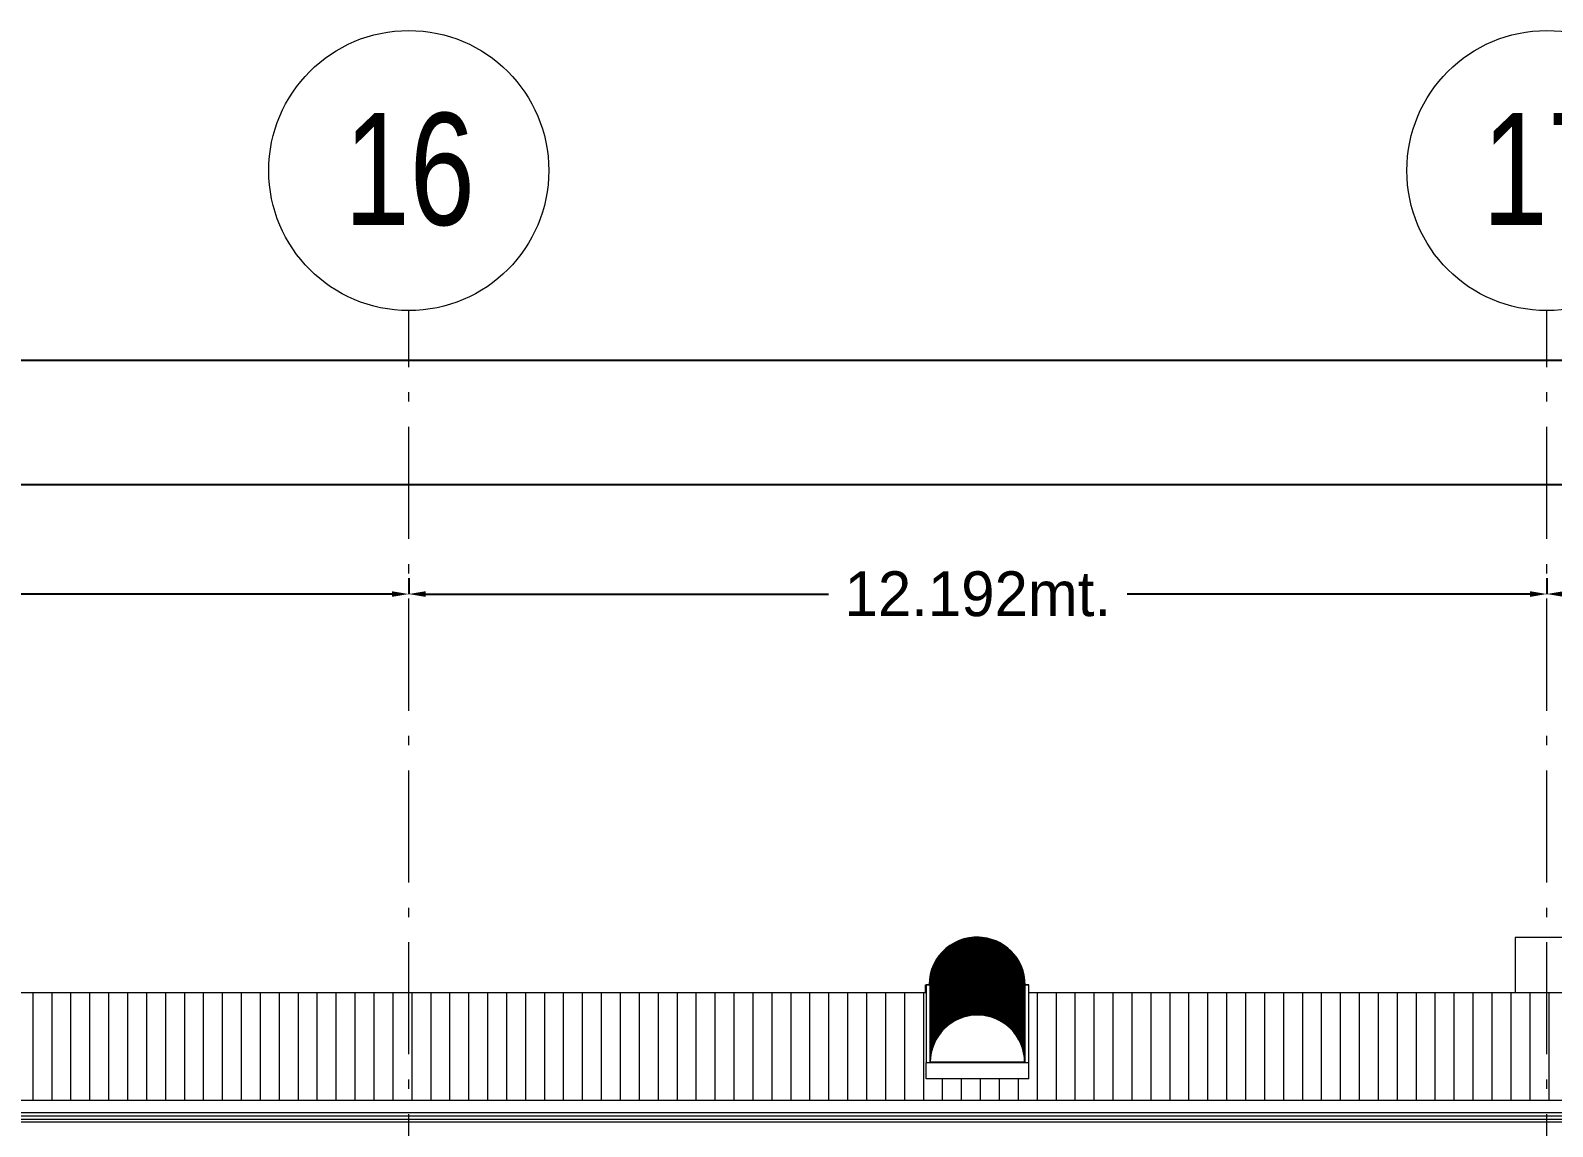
# Model space of a CAD drawing. Header units: metres. Extents: x -199 to 506, y -5 to 23.
# Drawn here: x 472.78 to 489.08, y 10.89 to 22.63 of the extents above; entities that cross this region are included whole.
import ezdxf

# ---------------------------------------------------------------- set-up
doc = ezdxf.new("R2010")
doc.units = ezdxf.units.M
doc.linetypes.add('01_Grid', pattern=[1.74, 1.2, -0.27, 0, -0.27])
for name, color, linetype, lineweight in [('03EJES-1', 1, '01_Grid', 5), ('04NOEJE', 2, 'Continuous', 18), ('04NOEJE-1', 2, 'Continuous', 5), ('06MUREXT', 92, 'Continuous', 9), ('14HATCH-1', 14, 'Continuous', 5), ('26VENT', 144, 'Continuous', 5), ('31COTAS', 1, 'Continuous', 5), ('53BAPS', 1, 'Continuous', 5), ('54ESTRUCTURA', 1, 'Continuous', 9)]:
    doc.layers.add(name, color=color, linetype=linetype, lineweight=lineweight)
doc.styles.add('Arial', font='arial.ttf', dxfattribs={"width": 0.75, "height": 1.2})
doc.dimstyles.get("Standard").update_dxf_attribs({"dimtxt": 0.48, "dimasz": 0.18, "dimexe": 0, "dimexo": 0, "dimgap": 0, "dimtad": 0, "dimtih": 1, "dimtoh": 1, "dimdec": 3, "dimzin": 0, "dimdsep": 46, "dimtxsty": 'Standard', "dimcen": 0.09, "dimadec": 0, "dimazin": 0, "dimtfac": 1, "dimtdec": 4, "dimtofl": 0, "dimtmove": 0, "dimatfit": 3, "dimfxl": 1, "dimtolj": 1, "dimtzin": 0, "dimarcsym": 0})

# ---------------------------------------------------------------- blocks, each defined once
blk = doc.blocks.new('Skylight - Barrel Vault - 27_62x1_10 - Barrel Vault-V69-601rSouthElevEjeF Paint')
at = {"layer": '26VENT'}
for p, q in [((5.535, 12.406), (5.581, 12.406)), ((5.535, 12.317), (5.535, 12.406)), ((6.603, 12.406), (6.635, 12.406))]:
    blk.add_line(p, q, dxfattribs=at)
for major_axis, start_param, end_param in [((0.511, 0), 1.413717, 3.138944), ((0.505, 0), 2.356194, 3.138912), ((0.505, 0), 2.356194, 3.138912)]:
    blk.add_ellipse((6.085, 12.405), major_axis=major_axis, ratio=0.999547, start_param=start_param, end_param=end_param, dxfattribs=at)
blk = doc.blocks.new('Skylight - Barrel Vault - 27_62x1_10 - Barrel Vault-V77-601rSouthElevEjeF Paint')
at = {"layer": '26VENT'}
for p, q in [((66.541, 12.405), (66.502, 12.405)), ((66.502, 12.405), (66.502, 11.574)), ((66.541, 12.404), (66.541, 12.403)), ((66.547, 12.404), (66.547, 11.576)), ((67.557, 11.576), (67.557, 12.404)), ((67.602, 12.405), (67.563, 12.405)), ((67.563, 12.403), (67.563, 12.404)), ((67.602, 11.574), (67.602, 12.405)), ((66.541, 12.392), (66.541, 12.39)), ((66.541, 12.38), (66.541, 12.378)), ((66.541, 12.368), (66.541, 12.366)), ((66.541, 12.355), (66.541, 12.354)), ((66.541, 12.343), (66.541, 12.342)), ((66.541, 12.331), (66.541, 12.33)), ((66.541, 12.319), (66.541, 12.317)), ((66.541, 12.307), (66.541, 12.305)), ((66.541, 12.295), (66.541, 12.293)), ((66.541, 12.283), (66.541, 12.281)), ((66.541, 12.27), (66.541, 12.269)), ((66.541, 12.258), (66.541, 12.257)), ((66.541, 12.246), (66.541, 12.245)), ((66.541, 12.234), (66.541, 12.232)), ((67.563, 12.39), (67.563, 12.392)), ((67.563, 12.378), (67.563, 12.38)), ((67.563, 12.366), (67.563, 12.368)), ((67.563, 12.354), (67.563, 12.355)), ((67.563, 12.342), (67.563, 12.343)), ((67.563, 12.33), (67.563, 12.331)), ((67.563, 12.317), (67.563, 12.319)), ((67.563, 12.305), (67.563, 12.307)), ((67.563, 12.293), (67.563, 12.295)), ((67.563, 12.281), (67.563, 12.283)), ((67.563, 12.269), (67.563, 12.27)), ((67.563, 12.257), (67.563, 12.258)), ((67.563, 12.245), (67.563, 12.246)), ((67.563, 12.232), (67.563, 12.234)), ((66.541, 12.222), (66.541, 12.22)), ((66.541, 12.21), (66.541, 12.208)), ((66.541, 12.197), (66.541, 12.196)), ((66.541, 12.185), (66.541, 12.184)), ((66.541, 12.173), (66.541, 12.172)), ((66.541, 12.161), (66.541, 12.159)), ((66.541, 12.149), (66.541, 12.147)), ((66.541, 12.137), (66.541, 12.135)), ((66.541, 12.124), (66.541, 12.123)), ((66.541, 12.112), (66.541, 12.111)), ((66.541, 12.1), (66.541, 12.099)), ((66.541, 12.088), (66.541, 12.086)), ((66.541, 12.076), (66.541, 12.074)), ((67.563, 12.22), (67.563, 12.222)), ((67.563, 12.208), (67.563, 12.21)), ((67.563, 12.196), (67.563, 12.197)), ((67.563, 12.184), (67.563, 12.185)), ((67.563, 12.172), (67.563, 12.173)), ((67.563, 12.159), (67.563, 12.161)), ((67.563, 12.147), (67.563, 12.149)), ((67.563, 12.135), (67.563, 12.137)), ((67.563, 12.123), (67.563, 12.124)), ((67.563, 12.111), (67.563, 12.112)), ((67.563, 12.099), (67.563, 12.1)), ((67.563, 12.086), (67.563, 12.088)), ((67.563, 12.074), (67.563, 12.076)), ((66.541, 12.064), (66.541, 12.062)), ((66.541, 12.051), (66.541, 12.05)), ((66.541, 12.039), (66.541, 12.038)), ((66.541, 12.027), (66.541, 12.026)), ((66.541, 12.015), (66.541, 12.013)), ((66.541, 12.003), (66.541, 12.001)), ((66.541, 11.991), (66.541, 11.989)), ((66.541, 11.979), (66.541, 11.977)), ((66.541, 11.966), (66.541, 11.965)), ((66.541, 11.954), (66.541, 11.953)), ((66.541, 11.942), (66.541, 11.941)), ((66.541, 11.93), (66.541, 11.928)), ((66.541, 11.918), (66.541, 11.916)), ((66.541, 11.906), (66.541, 11.904)), ((67.563, 12.062), (67.563, 12.064)), ((67.563, 12.05), (67.563, 12.051)), ((67.563, 12.038), (67.563, 12.039)), ((67.563, 12.026), (67.563, 12.027)), ((67.563, 12.013), (67.563, 12.015)), ((67.563, 12.001), (67.563, 12.003)), ((67.563, 11.989), (67.563, 11.991)), ((67.563, 11.977), (67.563, 11.979)), ((67.563, 11.965), (67.563, 11.966)), ((67.563, 11.953), (67.563, 11.954)), ((67.563, 11.941), (67.563, 11.942)), ((67.563, 11.928), (67.563, 11.93)), ((67.563, 11.916), (67.563, 11.918)), ((67.563, 11.904), (67.563, 11.906)), ((66.541, 11.893), (66.541, 11.892)), ((66.541, 11.881), (66.541, 11.88)), ((66.541, 11.869), (66.541, 11.868)), ((66.541, 11.857), (66.541, 11.855)), ((66.541, 11.845), (66.541, 11.843)), ((66.541, 11.833), (66.541, 11.831)), ((66.541, 11.82), (66.541, 11.819)), ((66.541, 11.808), (66.541, 11.807)), ((66.541, 11.796), (66.541, 11.795)), ((66.541, 11.784), (66.541, 11.782)), ((66.541, 11.772), (66.541, 11.77)), ((66.541, 11.76), (66.541, 11.758)), ((66.541, 11.748), (66.541, 11.746)), ((67.563, 11.892), (67.563, 11.893)), ((67.563, 11.88), (67.563, 11.881)), ((67.563, 11.868), (67.563, 11.869)), ((67.563, 11.855), (67.563, 11.857)), ((67.563, 11.843), (67.563, 11.845)), ((67.563, 11.831), (67.563, 11.833)), ((67.563, 11.819), (67.563, 11.82)), ((67.563, 11.807), (67.563, 11.808)), ((67.563, 11.795), (67.563, 11.796)), ((67.563, 11.782), (67.563, 11.784)), ((67.563, 11.77), (67.563, 11.772)), ((67.563, 11.758), (67.563, 11.76)), ((67.563, 11.746), (67.563, 11.748)), ((66.541, 11.735), (66.541, 11.734)), ((66.541, 11.723), (66.541, 11.722)), ((66.541, 11.711), (66.541, 11.71)), ((66.541, 11.699), (66.541, 11.697)), ((66.541, 11.687), (66.541, 11.685)), ((66.541, 11.675), (66.541, 11.673)), ((66.541, 11.662), (66.541, 11.661)), ((66.541, 11.65), (66.541, 11.649)), ((66.541, 11.638), (66.541, 11.637)), ((66.541, 11.626), (66.541, 11.624)), ((66.541, 11.614), (66.541, 11.612)), ((66.541, 11.602), (66.541, 11.6)), ((66.541, 11.589), (66.541, 11.588)), ((67.563, 11.734), (67.563, 11.735)), ((67.563, 11.722), (67.563, 11.723)), ((67.563, 11.71), (67.563, 11.711)), ((67.563, 11.697), (67.563, 11.699)), ((67.563, 11.685), (67.563, 11.687)), ((67.563, 11.673), (67.563, 11.675)), ((67.563, 11.661), (67.563, 11.662)), ((67.563, 11.649), (67.563, 11.65)), ((67.563, 11.637), (67.563, 11.638)), ((67.563, 11.624), (67.563, 11.626)), ((67.563, 11.612), (67.563, 11.614)), ((67.563, 11.6), (67.563, 11.602)), ((67.563, 11.588), (67.563, 11.589)), ((66.502, 11.574), (67.602, 11.574)), ((66.502, 11.397), (66.502, 11.574)), ((66.541, 11.577), (66.541, 11.576)), ((66.547, 11.576), (66.541, 11.576)), ((67.052, 11.576), (66.547, 11.576)), ((67.557, 11.576), (67.052, 11.576)), ((67.563, 11.576), (67.557, 11.576)), ((67.563, 11.576), (67.563, 11.577)), ((67.602, 11.397), (67.602, 11.574)), ((67.602, 11.397), (66.502, 11.397))]:
    blk.add_line(p, q, dxfattribs=at)
for centre, major_axis, start_param, end_param in [((67.052, 12.404), (-0.511, 0), 3.141593, 6.283185), ((67.052, 12.403), (-0.511, 0), 3.141593, 6.283185), ((67.052, 12.392), (-0.511, 0), 3.141593, 6.283185), ((67.052, 12.39), (-0.511, 0), 3.141593, 6.283185), ((67.052, 12.38), (-0.511, 0), 3.141593, 6.283185), ((67.052, 12.378), (-0.511, 0), 3.141593, 6.283185), ((67.052, 12.368), (-0.511, 0), 3.141593, 6.283185), ((67.052, 12.355), (-0.511, 0), 3.141593, 6.283185), ((67.052, 12.403), (0.505, 0), 0.616198, 2.525395), ((67.052, 12.39), (0.505, 0), 0.616198, 2.525395), ((67.052, 12.378), (0.505, 0), 0.616198, 2.525395), ((67.052, 12.366), (0.511, 0), 0, 3.141593), ((67.052, 12.343), (-0.511, 0), 3.141593, 6.283185), ((67.052, 12.354), (0.511, 0), 0, 3.141593), ((67.052, 12.33), (-0.511, 0), 3.141593, 6.283185), ((67.052, 12.342), (0.511, 0), 0, 3.141593), ((67.052, 12.319), (-0.511, 0), 3.141593, 6.283185), ((67.052, 12.331), (0.511, 0), 0.005665, 3.135928), ((67.052, 12.307), (-0.511, 0), 3.141593, 6.283185), ((67.052, 12.317), (0.511, 0), 0, 3.141593), ((67.052, 12.293), (-0.511, 0), 3.141593, 6.283185), ((67.052, 12.305), (0.511, 0), 0, 3.141593), ((67.052, 12.283), (-0.511, 0), 3.141593, 6.283185), ((67.052, 12.281), (-0.511, 0), 3.141593, 6.283185), ((67.052, 12.295), (-0.511, 0), 3.141593, 6.283185), ((67.052, 12.258), (-0.511, 0), 3.141593, 6.283185), ((67.052, 12.27), (-0.511, 0), 3.141593, 6.283185), ((67.052, 12.269), (0.511, 0), 0, 3.141593), ((67.052, 12.246), (-0.511, 0), 3.141593, 6.283185), ((67.052, 12.245), (-0.511, 0), 3.141593, 6.283185), ((67.052, 12.257), (0.511, 0), 0, 3.141593), ((67.052, 12.234), (-0.511, 0), 3.141593, 6.283185), ((67.052, 12.232), (-0.511, 0), 3.141593, 6.283185), ((67.052, 12.21), (-0.511, 0), 3.141593, 6.283185), ((67.052, 12.222), (-0.511, 0), 3.141593, 6.283185), ((67.052, 12.22), (0.511, 0), 0, 3.141593), ((67.052, 12.208), (0.511, 0), 0, 3.141593), ((67.052, 12.185), (-0.511, 0), 3.141593, 6.283185), ((67.052, 12.366), (0.505, 0), 0.616198, 2.525395), ((67.052, 12.354), (0.505, 0), 0.616198, 2.525395), ((67.052, 12.342), (0.505, 0), 0.616198, 2.525395), ((67.052, 12.33), (0.505, 0), 0.616198, 2.525395), ((67.052, 12.317), (0.505, 0), 0.616198, 2.525395), ((67.052, 12.305), (0.505, 0), 0.616198, 2.525395), ((67.052, 12.293), (0.505, 0), 0.616198, 2.525395), ((67.052, 12.281), (0.505, 0), 0.616198, 2.525395), ((67.052, 12.269), (0.505, 0), 0.616198, 2.525395), ((67.052, 12.257), (0.505, 0), 0.616198, 2.525395), ((67.052, 12.245), (0.505, 0), 0.616198, 2.525395), ((67.052, 12.232), (0.505, 0), 0.616198, 2.525395), ((67.052, 12.22), (0.505, 0), 0.616198, 2.525395), ((67.052, 12.184), (-0.511, 0), 3.141593, 6.283185), ((67.052, 12.197), (0.511, 0), 0.004864, 3.136729), ((67.052, 12.196), (0.511, 0), 0, 3.141593), ((67.052, 12.173), (-0.511, 0), 3.141593, 6.283185), ((67.052, 12.172), (-0.511, 0), 3.141593, 6.283185), ((67.052, 12.161), (-0.511, 0), 3.141593, 6.283185), ((67.052, 12.149), (-0.511, 0), 3.141593, 6.283185), ((67.052, 12.159), (0.511, 0), 0, 3.141593), ((67.052, 12.137), (-0.511, 0), 3.141593, 6.283185), ((67.052, 12.147), (0.511, 0), 0, 3.141593), ((67.052, 12.124), (-0.511, 0), 3.141593, 6.283185), ((67.052, 12.135), (0.511, 0), 0, 3.141593), ((67.052, 12.123), (0.511, 0), 0, 3.141593), ((67.052, 12.1), (-0.511, 0), 3.141593, 6.283185), ((67.052, 12.099), (-0.511, 0), 3.141593, 6.283185), ((67.052, 12.112), (-0.511, 0), 3.141593, 6.283185), ((67.052, 12.111), (0.511, 0), 0, 3.141593), ((67.052, 12.088), (-0.511, 0), 3.141593, 6.283185), ((67.052, 12.086), (-0.511, 0), 3.141593, 6.283185), ((67.052, 12.076), (-0.511, 0), 3.141593, 6.283185), ((67.052, 12.062), (-0.511, 0), 3.141593, 6.283185), ((67.052, 12.074), (0.511, 0), 0, 3.141593), ((67.052, 12.051), (-0.511, 0), 3.141593, 6.283185), ((67.052, 12.05), (-0.511, 0), 3.141593, 6.283185), ((67.052, 12.064), (0.511, 0), 0.004063, 3.137529), ((67.052, 12.027), (-0.511, 0), 3.141593, 6.283185), ((67.052, 12.208), (0.505, 0), 0.616198, 2.525395), ((67.052, 12.196), (0.505, 0), 0.616198, 2.525395), ((67.052, 12.184), (0.505, 0), 0.616198, 2.525395), ((67.052, 12.172), (0.505, 0), 0.616198, 2.525395), ((67.052, 12.159), (0.505, 0), 0.616198, 2.525395), ((67.052, 12.147), (0.505, 0), 0.616198, 2.525395), ((67.052, 12.135), (0.505, 0), 0.616198, 2.525395), ((67.052, 12.123), (0.505, 0), 0.616198, 2.525395), ((67.052, 12.111), (0.505, 0), 0.616198, 2.525395), ((67.052, 12.099), (0.505, 0), 0.616198, 2.525395), ((67.052, 12.086), (0.505, 0), 0.616198, 2.525395), ((67.052, 12.074), (0.505, 0), 0.616198, 2.525395), ((67.052, 12.062), (0.505, 0), 0.616198, 2.525395), ((67.052, 12.039), (-0.511, 0), 3.141593, 6.283185), ((67.052, 12.038), (0.511, 0), 0, 3.141593), ((67.052, 12.015), (-0.511, 0), 3.141593, 6.283185), ((67.052, 12.026), (0.511, 0), 0, 3.141593), ((67.052, 12.003), (-0.511, 0), 3.141593, 6.283185), ((67.052, 12.013), (0.511, 0), 0, 3.141593), ((67.052, 11.989), (-0.511, 0), 3.141593, 6.283185), ((67.052, 12.001), (0.511, 0), 0, 3.141593), ((67.052, 11.979), (-0.511, 0), 3.141593, 6.283185), ((67.052, 11.991), (-0.511, 0), 3.141593, 6.283185), ((67.052, 11.966), (-0.511, 0), 3.141593, 6.283185), ((67.052, 11.977), (0.511, 0), 0, 3.141593), ((67.052, 11.954), (-0.511, 0), 3.141593, 6.283185), ((67.052, 11.953), (-0.511, 0), 3.141593, 6.283185), ((67.052, 11.965), (0.511, 0), 0, 3.141593), ((67.052, 11.942), (-0.511, 0), 3.141593, 6.283185), ((67.052, 11.941), (0.511, 0), 0, 3.141593), ((67.052, 11.918), (-0.511, 0), 3.141593, 6.283185), ((67.052, 11.916), (-0.511, 0), 3.141593, 6.283185), ((67.052, 11.93), (0.511, 0), 0.003263, 3.13833), ((67.052, 11.928), (0.511, 0), 0, 3.141593), ((67.052, 11.904), (-0.511, 0), 3.141593, 6.283185), ((67.052, 11.893), (-0.511, 0), 3.141593, 6.283185), ((67.052, 11.892), (0.511, 0), 0, 3.141593), ((67.052, 11.869), (-0.511, 0), 3.141593, 6.283185), ((67.052, 12.05), (0.505, 0), 0.616198, 2.525395), ((67.052, 12.038), (0.505, 0), 0.616198, 2.525395), ((67.052, 12.026), (0.505, 0), 0.616198, 2.525395), ((67.052, 12.013), (0.505, 0), 0.616198, 2.525395), ((67.052, 12.001), (0.505, 0), 0.616198, 2.525395), ((67.052, 11.989), (0.505, 0), 0.616198, 2.525395), ((67.052, 11.977), (0.505, 0), 0.616198, 2.525395), ((67.052, 11.965), (0.505, 0), 0.616198, 2.525395), ((67.052, 11.953), (0.505, 0), 0.616198, 2.525395), ((67.052, 11.941), (0.505, 0), 0.616198, 2.525395), ((67.052, 11.928), (0.505, 0), 0.616198, 2.525395), ((67.052, 11.916), (0.505, 0), 0.616198, 2.525395), ((67.052, 11.904), (0.505, 0), 0.616198, 2.525395), ((67.052, 11.892), (0.505, 0), 0.616198, 2.525395), ((67.052, 11.906), (0.511, 0), 0.785537, 2.356056), ((67.052, 11.881), (-0.511, 0), 3.141593, 6.283185), ((67.052, 11.88), (0.511, 0), 0, 3.141593), ((67.052, 11.868), (0.511, 0), 0, 3.141593), ((67.052, 11.845), (-0.511, 0), 3.141593, 6.283185), ((67.052, 11.843), (-0.511, 0), 3.141593, 6.283185), ((67.052, 11.857), (-0.511, 0), 3.141593, 6.283185), ((67.052, 11.855), (0.511, 0), 0, 3.141593), ((67.052, 11.82), (-0.511, 0), 3.141593, 6.283185), ((67.052, 11.833), (-0.511, 0), 3.141593, 6.283185), ((67.052, 11.831), (0.511, 0), 0, 3.141593), ((67.052, 11.807), (-0.511, 0), 3.141593, 6.283185), ((67.052, 11.819), (0.511, 0), 0, 3.141593), ((67.052, 11.795), (-0.511, 0), 3.141593, 6.283185), ((67.052, 11.808), (-0.511, 0), 3.141593, 6.283185), ((67.052, 11.784), (-0.511, 0), 3.141593, 6.283185), ((67.052, 11.796), (0.511, 0), 0.002462, 3.139131), ((67.052, 11.772), (-0.511, 0), 3.141593, 6.283185), ((67.052, 11.782), (0.511, 0), 0, 3.141593), ((67.052, 11.76), (-0.511, 0), 3.141593, 6.283185), ((67.052, 11.77), (0.511, 0), 0, 3.141593), ((67.052, 11.748), (-0.511, 0), 3.141593, 6.283185), ((67.052, 11.758), (0.511, 0), 0, 3.141593), ((67.052, 11.735), (-0.511, 0), 3.141593, 6.283185), ((67.052, 11.906), (-0.511, 0), 5.497787, 6.283185), ((67.052, 11.746), (0.511, 0), 0, 3.141593), ((67.052, 11.723), (-0.511, 0), 3.141593, 6.283185), ((67.052, 11.722), (-0.511, 0), 3.141593, 6.283185), ((67.052, 11.734), (0.511, 0), 0, 3.141593), ((67.052, 11.711), (-0.511, 0), 3.141593, 6.283185), ((67.052, 11.71), (-0.511, 0), 3.141593, 6.283185), ((67.052, 11.88), (0.505, 0), 0.616198, 2.525395), ((67.052, 11.868), (0.505, 0), 0.616198, 2.525395), ((67.052, 11.855), (0.505, 0), 0.616198, 2.525395), ((67.052, 11.843), (0.505, 0), 0.616198, 2.525395), ((67.052, 11.831), (0.505, 0), 0.616198, 2.525395), ((67.052, 11.819), (0.505, 0), 0.616198, 2.525395), ((67.052, 11.807), (0.505, 0), 0.616198, 2.525395), ((67.052, 11.795), (0.505, 0), 0.616198, 2.525395), ((67.052, 11.782), (0.505, 0), 0.616198, 2.525395), ((67.052, 11.77), (0.505, 0), 0.616198, 2.525395), ((67.052, 11.758), (0.505, 0), 0.616198, 2.525395), ((67.052, 11.746), (0.505, 0), 0.616198, 2.525395), ((67.052, 11.734), (0.505, 0), 0.616198, 2.525395), ((67.052, 11.906), (0.511, 0), 0, 0.785398), ((67.052, 11.687), (-0.511, 0), 3.141593, 6.283185), ((67.052, 11.699), (-0.511, 0), 3.141593, 6.283185), ((67.052, 11.697), (0.511, 0), 0, 3.141593), ((67.052, 11.675), (-0.511, 0), 3.141593, 6.283185), ((67.052, 11.685), (0.511, 0), 0, 3.141593), ((67.052, 11.662), (-0.511, 0), 3.141593, 6.283185), ((67.052, 11.661), (-0.511, 0), 3.141593, 6.283185), ((67.052, 11.673), (0.511, 0), 0, 3.141593), ((67.052, 11.649), (-0.511, 0), 3.141593, 6.283185), ((67.052, 11.638), (-0.511, 0), 3.141593, 6.283185), ((67.052, 11.65), (-0.511, 0), 3.141593, 6.283185), ((67.052, 11.637), (0.511, 0), 0, 3.141593), ((67.052, 11.614), (-0.511, 0), 3.141593, 6.283185), ((67.052, 11.612), (-0.511, 0), 3.141593, 6.283185), ((67.052, 11.626), (-0.511, 0), 3.141593, 6.283185), ((67.052, 11.624), (0.511, 0), 0, 3.141593), ((67.052, 11.602), (-0.511, 0), 3.141593, 6.283185), ((67.052, 11.589), (-0.511, 0), 3.141593, 6.283185), ((67.052, 11.6), (0.511, 0), 0, 3.141593), ((67.052, 11.588), (0.511, 0), 0, 3.141593), ((67.052, 11.577), (-0.511, 0), 3.141593, 6.283185), ((67.052, 11.576), (0.511, 0), 0, 3.141593), ((67.052, 11.576), (-0.505, 0), 3.141593, 6.283185), ((67.052, 11.576), (-0.505, 0), 3.141593, 6.283185), ((67.052, 11.722), (0.505, 0), 0.616198, 2.525395), ((67.052, 11.71), (0.505, 0), 0.616198, 2.525395), ((67.052, 11.697), (0.505, 0), 0.616198, 2.525395), ((67.052, 11.685), (0.505, 0), 0.616198, 2.525395), ((67.052, 11.673), (0.505, 0), 0.616198, 2.525395), ((67.052, 11.661), (0.505, 0), 0.616198, 2.525395), ((67.052, 11.649), (0.505, 0), 0.616198, 2.525395), ((67.052, 11.624), (0.505, 0), 0.616198, 2.525395), ((67.052, 11.612), (0.505, 0), 0.616198, 2.525395), ((67.052, 11.6), (0.505, 0), 0.616198, 2.525395), ((67.052, 11.588), (0.505, 0), 0.616198, 2.525395), ((67.052, 11.637), (0.505, 0), 0.624084, 2.517509)]:
    blk.add_ellipse(centre, major_axis=major_axis, ratio=0.999547, start_param=start_param, end_param=end_param, dxfattribs=at)
blk = doc.blocks.new('Grid - Standard-4449989-601rSouthElevEjeF Paint')
at = {"layer": '04NOEJE'}
blk.add_circle((0, 21.126), 1.5, dxfattribs=at)
blk = doc.blocks.new('DIMBLOCK33-601rSouthElevEjeF Paint')
at = {"layer": '31COTAS', "color": 0, "lineweight": -2}
for p, q in [((293.95, 19.26), (293.95, 19.09)), ((294.13, 19.09), (395.622, 19.09)), ((501.034, 19.09), (399.542, 19.09)), ((501.214, 16.295), (501.214, 19.09))]:
    blk.add_line(p, q, dxfattribs=at)
at = {"layer": '31COTAS', "color": 0}
for points in [[(294.13, 19.12), (294.13, 19.06), (293.95, 19.09)], [(501.034, 19.06), (501.034, 19.12), (501.214, 19.09)]]:
    blk.add_solid(points, dxfattribs=at)
at = {"layer": 'Defpoints', "color": 0}
for p in [(293.95, 19.26), (501.214, 19.09), (501.214, 16.295)]:
    blk.add_point(p, dxfattribs=at)
at = {"layer": '31COTAS', "color": 0, "insert": (397.582, 19.09), "char_height": 0.48, "attachment_point": 5}
blk.add_mtext('\\A1;207.264mt.', dxfattribs=at)
blk = doc.blocks.new('DIMBLOCK48-601rSouthElevEjeF Paint')
at = {"layer": '31COTAS', "color": 0, "lineweight": -2}
for p, q in [((464.638, 16.76), (464.638, 16.59)), ((476.83, 16.76), (476.83, 16.59)), ((464.818, 16.59), (469.134, 16.59)), ((476.65, 16.59), (472.334, 16.59))]:
    blk.add_line(p, q, dxfattribs=at)
at = {"layer": '31COTAS', "color": 0}
for points in [[(464.818, 16.62), (464.818, 16.56), (464.638, 16.59)], [(476.65, 16.56), (476.65, 16.62), (476.83, 16.59)]]:
    blk.add_solid(points, dxfattribs=at)
at = {"layer": 'Defpoints', "color": 0}
for p in [(464.638, 16.76), (476.83, 16.76), (476.83, 16.59)]:
    blk.add_point(p, dxfattribs=at)
at = {"layer": '31COTAS', "color": 0, "insert": (470.734, 16.59), "char_height": 0.48, "attachment_point": 5}
blk.add_mtext('\\A1;12.192mt.', dxfattribs=at)
blk = doc.blocks.new('DIMBLOCK49-601rSouthElevEjeF Paint')
at = {"layer": '31COTAS', "color": 0, "lineweight": -2}
for p, q in [((476.83, 16.76), (476.83, 16.59)), ((489.022, 16.76), (489.022, 16.59)), ((477.01, 16.59), (481.326, 16.59)), ((488.842, 16.59), (484.526, 16.59))]:
    blk.add_line(p, q, dxfattribs=at)
at = {"layer": '31COTAS', "color": 0}
for points in [[(477.01, 16.62), (477.01, 16.56), (476.83, 16.59)], [(488.842, 16.56), (488.842, 16.62), (489.022, 16.59)]]:
    blk.add_solid(points, dxfattribs=at)
at = {"layer": 'Defpoints', "color": 0}
for p in [(476.83, 16.76), (489.022, 16.76), (489.022, 16.59)]:
    blk.add_point(p, dxfattribs=at)
at = {"layer": '31COTAS', "color": 0, "insert": (482.926, 16.59), "char_height": 0.48, "attachment_point": 5}
blk.add_mtext('\\A1;12.192mt.', dxfattribs=at)
blk = doc.blocks.new('DIMBLOCK50-601rSouthElevEjeF Paint')
at = {"layer": '31COTAS', "color": 0, "lineweight": -2}
for p, q in [((489.022, 16.76), (489.022, 16.59)), ((501.214, 16.76), (501.214, 16.59)), ((489.202, 16.59), (493.518, 16.59)), ((501.034, 16.59), (496.718, 16.59))]:
    blk.add_line(p, q, dxfattribs=at)
at = {"layer": '31COTAS', "color": 0}
for points in [[(489.202, 16.62), (489.202, 16.56), (489.022, 16.59)], [(501.034, 16.56), (501.034, 16.62), (501.214, 16.59)]]:
    blk.add_solid(points, dxfattribs=at)
at = {"layer": 'Defpoints', "color": 0}
for p in [(489.022, 16.76), (501.214, 16.76), (501.214, 16.59)]:
    blk.add_point(p, dxfattribs=at)
at = {"layer": '31COTAS', "color": 0, "insert": (495.118, 16.59), "char_height": 0.48, "attachment_point": 5}
blk.add_mtext('\\A1;12.192mt.', dxfattribs=at)
blk = doc.blocks.new('DIMBLOCK51-601rSouthElevEjeF Paint')
at = {"layer": '31COTAS', "color": 0, "lineweight": -2}
for p, q in [((391.486, 17.929), (391.486, 17.759)), ((501.214, 17.929), (501.214, 17.759)), ((391.666, 17.759), (444.47, 17.759)), ((501.034, 17.759), (448.23, 17.759))]:
    blk.add_line(p, q, dxfattribs=at)
at = {"layer": '31COTAS', "color": 0}
for points in [[(391.666, 17.789), (391.666, 17.729), (391.486, 17.759)], [(501.034, 17.729), (501.034, 17.789), (501.214, 17.759)]]:
    blk.add_solid(points, dxfattribs=at)
at = {"layer": 'Defpoints', "color": 0}
for p in [(391.486, 17.929), (501.214, 17.929), (501.214, 17.759)]:
    blk.add_point(p, dxfattribs=at)
at = {"layer": '31COTAS', "color": 0, "insert": (446.35, 17.759), "char_height": 0.48, "attachment_point": 5}
blk.add_mtext('\\A1;109.728mt.', dxfattribs=at)

msp = doc.modelspace()

# ---------------------------------------------------------------- hatches: boundary and pattern name
at = {"layer": '14HATCH-1'}
h = msp.add_hatch(dxfattribs=at)
h.set_pattern_fill('FP_12', color=256, style=0, pattern_type=2)
h.set_pattern_definition([(90, (306.142, 13.003), (-0.203, 0), [])])
h.paths.add_polyline_path([(420.4897, 11.1703), (498.9879, 11.1703), (498.9879, 12.2022), (499.0355, 12.2022), (499.0355, 12.1578), (499.6419, 12.1578), (499.6419, 12.2022), (499.6895, 12.2022), (499.6864, 11.1703), (501.0723, 11.1703), (501.0723, 12.3171), (483.4723, 12.3171), (483.4723, 11.3967), (482.3723, 11.3983), (482.3723, 12.3171), (471.2803, 12.3171), (471.2803, 11.3967), (470.1803, 11.3983), (470.1787, 12.3171), (459.0883, 12.3171), (459.0883, 11.3967), (457.9883, 11.3985), (457.9883, 12.3171), (446.8963, 12.3171), (446.8963, 11.3967), (445.7963, 11.3985), (445.7963, 12.3171), (434.7043, 12.3171), (434.7043, 11.3967), (433.6043, 11.3984), (433.6043, 12.3171), (422.5123, 12.3171), (422.5123, 11.3967), (421.4123, 11.3983), (421.4123, 12.3171), (410.3203, 12.3171), (410.3203, 11.3967), (409.2203, 11.3983), (409.2203, 12.3171), (398.1283, 12.3171), (398.1283, 11.3967), (397.0283, 11.3983), (397.0283, 12.3171), (385.9363, 12.3171), (385.9363, 11.3967), (384.8363, 11.3983), (384.8363, 12.3171), (373.7443, 12.3171), (373.7443, 11.3967), (372.6443, 11.3983), (372.6443, 12.3171), (361.5523, 12.3171), (361.5523, 11.3967), (360.4523, 11.3983), (360.4523, 12.3171), (349.3603, 12.3171), (349.3603, 11.3967), (348.2603, 11.3983), (348.2603, 12.3171), (337.1683, 12.3171), (337.1683, 11.3967), (336.0683, 11.3983), (336.0683, 12.3171), (324.9763, 12.3171), (324.9763, 11.3967), (323.8763, 11.3983), (323.8763, 12.3171), (312.7843, 12.3171), (312.7843, 11.3967), (311.6843, 11.3983), (311.6843, 12.3171), (300.5923, 12.3171), (300.5923, 11.3967), (299.4923, 11.3967), (299.4923, 12.3171), (294.0917, 12.3171), (294.0917, 11.1703), (418.7462, 11.1703)])
h.paths.add_polyline_path([(499.6419, 11.1703), (499.6419, 11.8106), (499.5936, 11.8106), (499.5936, 11.1703)])
h.paths.add_polyline_path([(499.5431, 11.1703), (499.5431, 11.8106), (499.3689, 11.8106), (499.3689, 11.1703), (499.3818, 11.1703)])
h.paths.add_polyline_path([(499.3054, 11.1703), (499.3054, 11.8106), (499.1311, 11.8106), (499.1311, 11.1703)])
h.paths.add_polyline_path([(499.0806, 11.1703), (499.0806, 11.8106), (499.0323, 11.8106), (499.0323, 11.1703)])
h.paths.add_polyline_path([(499.4309, 11.8614), (499.5431, 11.8645), (499.5431, 12.107), (499.3689, 12.107), (499.3689, 11.8614), (499.3818, 11.8614)])
h.paths.add_polyline_path([(499.6286, 11.8614), (499.6419, 11.8645), (499.6419, 12.107), (499.5936, 12.107), (499.5936, 11.8614)])
h.paths.add_polyline_path([(499.2433, 11.8614), (499.3054, 11.8645), (499.3054, 12.107), (499.1311, 12.107), (499.1311, 11.8614), (499.1843, 11.8614)])
h.paths.add_polyline_path([(499.0323, 11.8614), (499.0806, 11.8645), (499.0806, 12.107), (499.0323, 12.107), (499.0323, 11.8645)])

# ---------------------------------------------------------------- linework, layer by layer
at = {"layer": '03EJES-1'}
for p, q in [((476.83, -1.2192), (476.83, 19.6265)), ((489.022, -1.2192), (489.022, 19.6265))]:
    msp.add_line(p, q, dxfattribs=at)
at = {"layer": '06MUREXT'}
for p, q in [((489.361, 12.91), (488.6831, 12.91)), ((488.6831, 12.91), (488.6831, 12.3171))]:
    msp.add_line(p, q, dxfattribs=at)
at = {"layer": '53BAPS'}
for p, q in [((498.9879, 11.032), (294.0917, 11.032)), ((498.9879, 10.9966), (294.0917, 10.9966)), ((498.9879, 10.9628), (294.0917, 10.9628)), ((498.9879, 10.9324), (294.0917, 10.9324))]:
    msp.add_line(p, q, dxfattribs=at)
at = {"layer": '54ESTRUCTURA'}
for p, q in [((482.3723, 12.3171), (471.2803, 12.3171)), ((501.0723, 12.3171), (483.4726, 12.3171)), ((294.0917, 11.1703), (498.9879, 11.1703))]:
    msp.add_line(p, q, dxfattribs=at)

# ---------------------------------------------------------------- block references
at = {"layer": '04NOEJE'}
for p in [(476.83, 0), (489.022, 0)]:
    msp.add_blockref('Grid - Standard-4449989-601rSouthElevEjeF Paint', p, dxfattribs=at)
at = {"layer": '26VENT'}
for name, p in [('Skylight - Barrel Vault - 27_62x1_10 - Barrel Vault-V69-601rSouthElevEjeF Paint', (476.83, 0)), ('Skylight - Barrel Vault - 27_62x1_10 - Barrel Vault-V77-601rSouthElevEjeF Paint', (415.87, 0))]:
    msp.add_blockref(name, p, dxfattribs=at)

# ---------------------------------------------------------------- texts
at = {"layer": '04NOEJE-1', "char_height": 1.2, "width": 1.695569, "attachment_point": 1, "style": 'Arial'}
for s, insert in [('16', (476.1396, 21.743)), ('17', (488.3316, 21.743))]:
    msp.add_mtext(s, dxfattribs=dict(at, insert=insert))

# ---------------------------------------------------------------- dimensions: what is measured, and where the dimension line sits
at = {"layer": '31COTAS'}
for base, p1, p2, picture, middle in [((501.214, 19.0904), (293.95, 19.2601), (501.214, 16.2947), 'DIMBLOCK33-601rSouthElevEjeF Paint', (397.582, 19.0904)), ((501.214, 17.7595), (391.486, 17.9292), (501.214, 17.9292), 'DIMBLOCK51-601rSouthElevEjeF Paint', (446.35, 17.7595)), ((476.83, 16.5904), (464.638, 16.7601), (476.83, 16.7601), 'DIMBLOCK48-601rSouthElevEjeF Paint', (470.734, 16.5904)), ((489.022, 16.5904), (476.83, 16.7601), (489.022, 16.7601), 'DIMBLOCK49-601rSouthElevEjeF Paint', (482.926, 16.5904)), ((501.214, 16.5904), (489.022, 16.7601), (501.214, 16.7601), 'DIMBLOCK50-601rSouthElevEjeF Paint', (495.118, 16.5904))]:
    dim = msp.add_linear_dim(base=base, p1=p1, p2=p2, dimstyle='Standard', override={"dimpost": 'mt.'}, dxfattribs=at)
    dim.commit()
    dim.dimension.update_dxf_attribs({"geometry": picture, "text_midpoint": middle})

doc.saveas('drawing.dxf')
